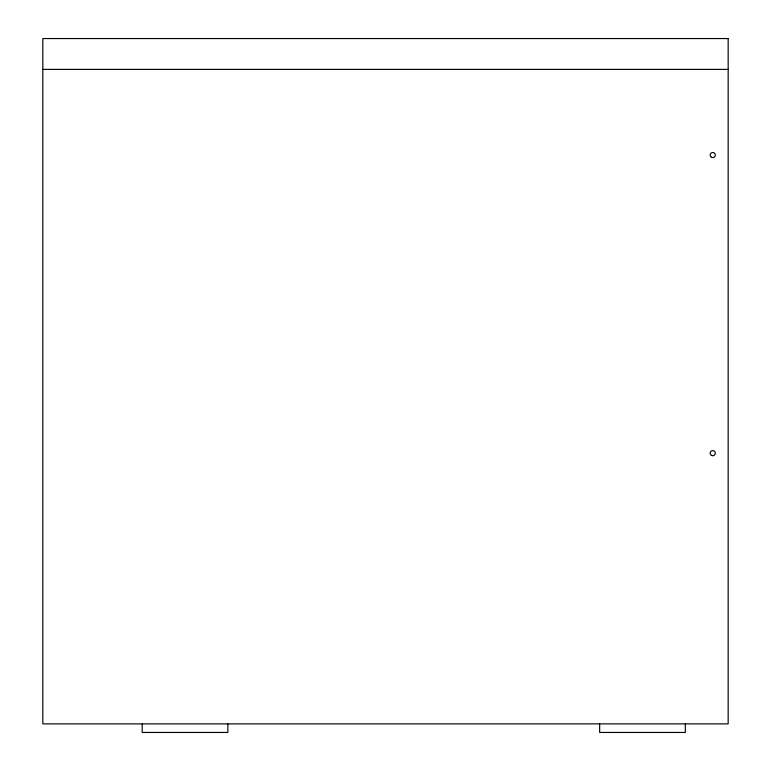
<?xml version="1.0" encoding="UTF-8"?>
<svg xmlns="http://www.w3.org/2000/svg" width="771" height="771" viewBox="0 0 771 771"><rect width="100%" height="100%" fill="white"/><g stroke="black" fill="none" stroke-linecap="round" stroke-linejoin="round"><path stroke-width="1.16" d="M42.829 69.39L728.171 69.39M685.332 724.075L685.332 732.45L599.665 732.45L599.665 724.075M227.869 724.075L227.869 732.45L142.211 732.45L142.211 724.075M728.171 38.55L42.829 38.55L42.829 723.882L728.171 723.882L728.171 38.55M711.46 455.401A2.573 2.573 0 0 0 715.315 453.175A2.573 2.573 0 0 0 711.46 450.948A2.573 2.573 0 0 0 711.46 455.401M711.46 157.284A2.573 2.573 0 0 0 715.315 155.058A2.573 2.573 0 0 0 711.46 152.831A2.573 2.573 0 0 0 711.46 157.284"/></g></svg>
